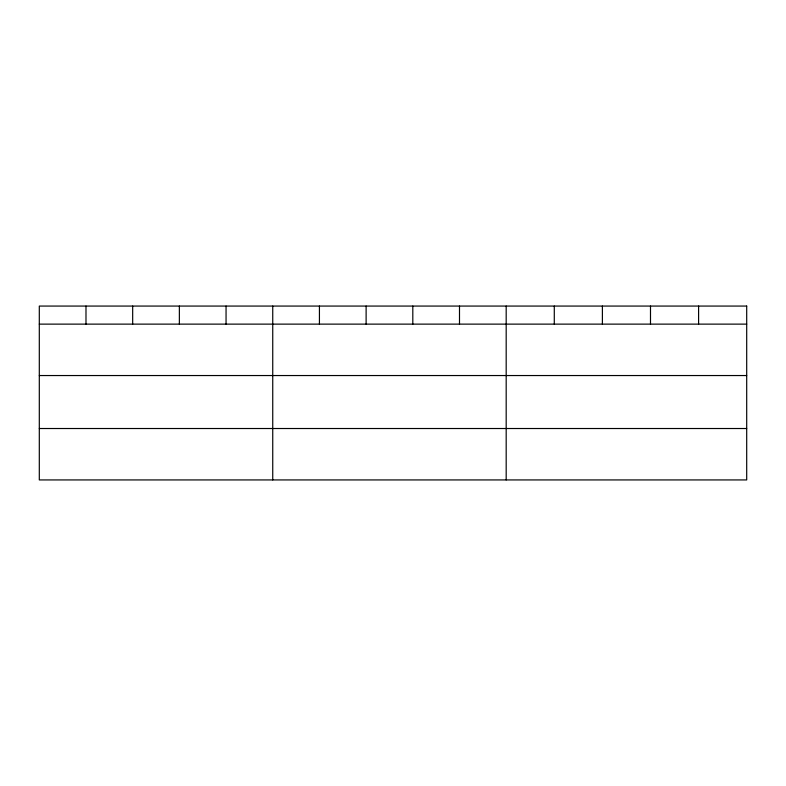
<?xml version="1.0" encoding="UTF-8"?>
<svg xmlns="http://www.w3.org/2000/svg" width="786" height="786" viewBox="0 0 786 786"><rect width="100%" height="100%" fill="white"/><g stroke="black" fill="none" stroke-linecap="round" stroke-linejoin="round"><path stroke-width="1.18" d="M39.3 324.127L746.7 324.127M39.3 375.541L746.7 375.541M39.3 428.517L746.7 428.517M698.597 306.068L698.597 324.127M650.494 306.068L650.494 324.127M602.39 306.068L602.39 324.127M554.287 306.068L554.287 324.127M506.184 306.068L506.184 479.932M459.496 306.068L459.496 324.127M412.807 306.068L412.807 324.127M366.119 306.068L366.119 324.127M319.43 306.068L319.43 324.127M272.742 306.068L272.742 479.932M226.054 306.068L226.054 324.127M179.365 306.068L179.365 324.127M132.677 306.068L132.677 324.127M85.988 306.068L85.988 324.127M746.7 306.068L39.3 306.068L39.3 479.932L746.7 479.932L746.7 306.068"/></g></svg>
